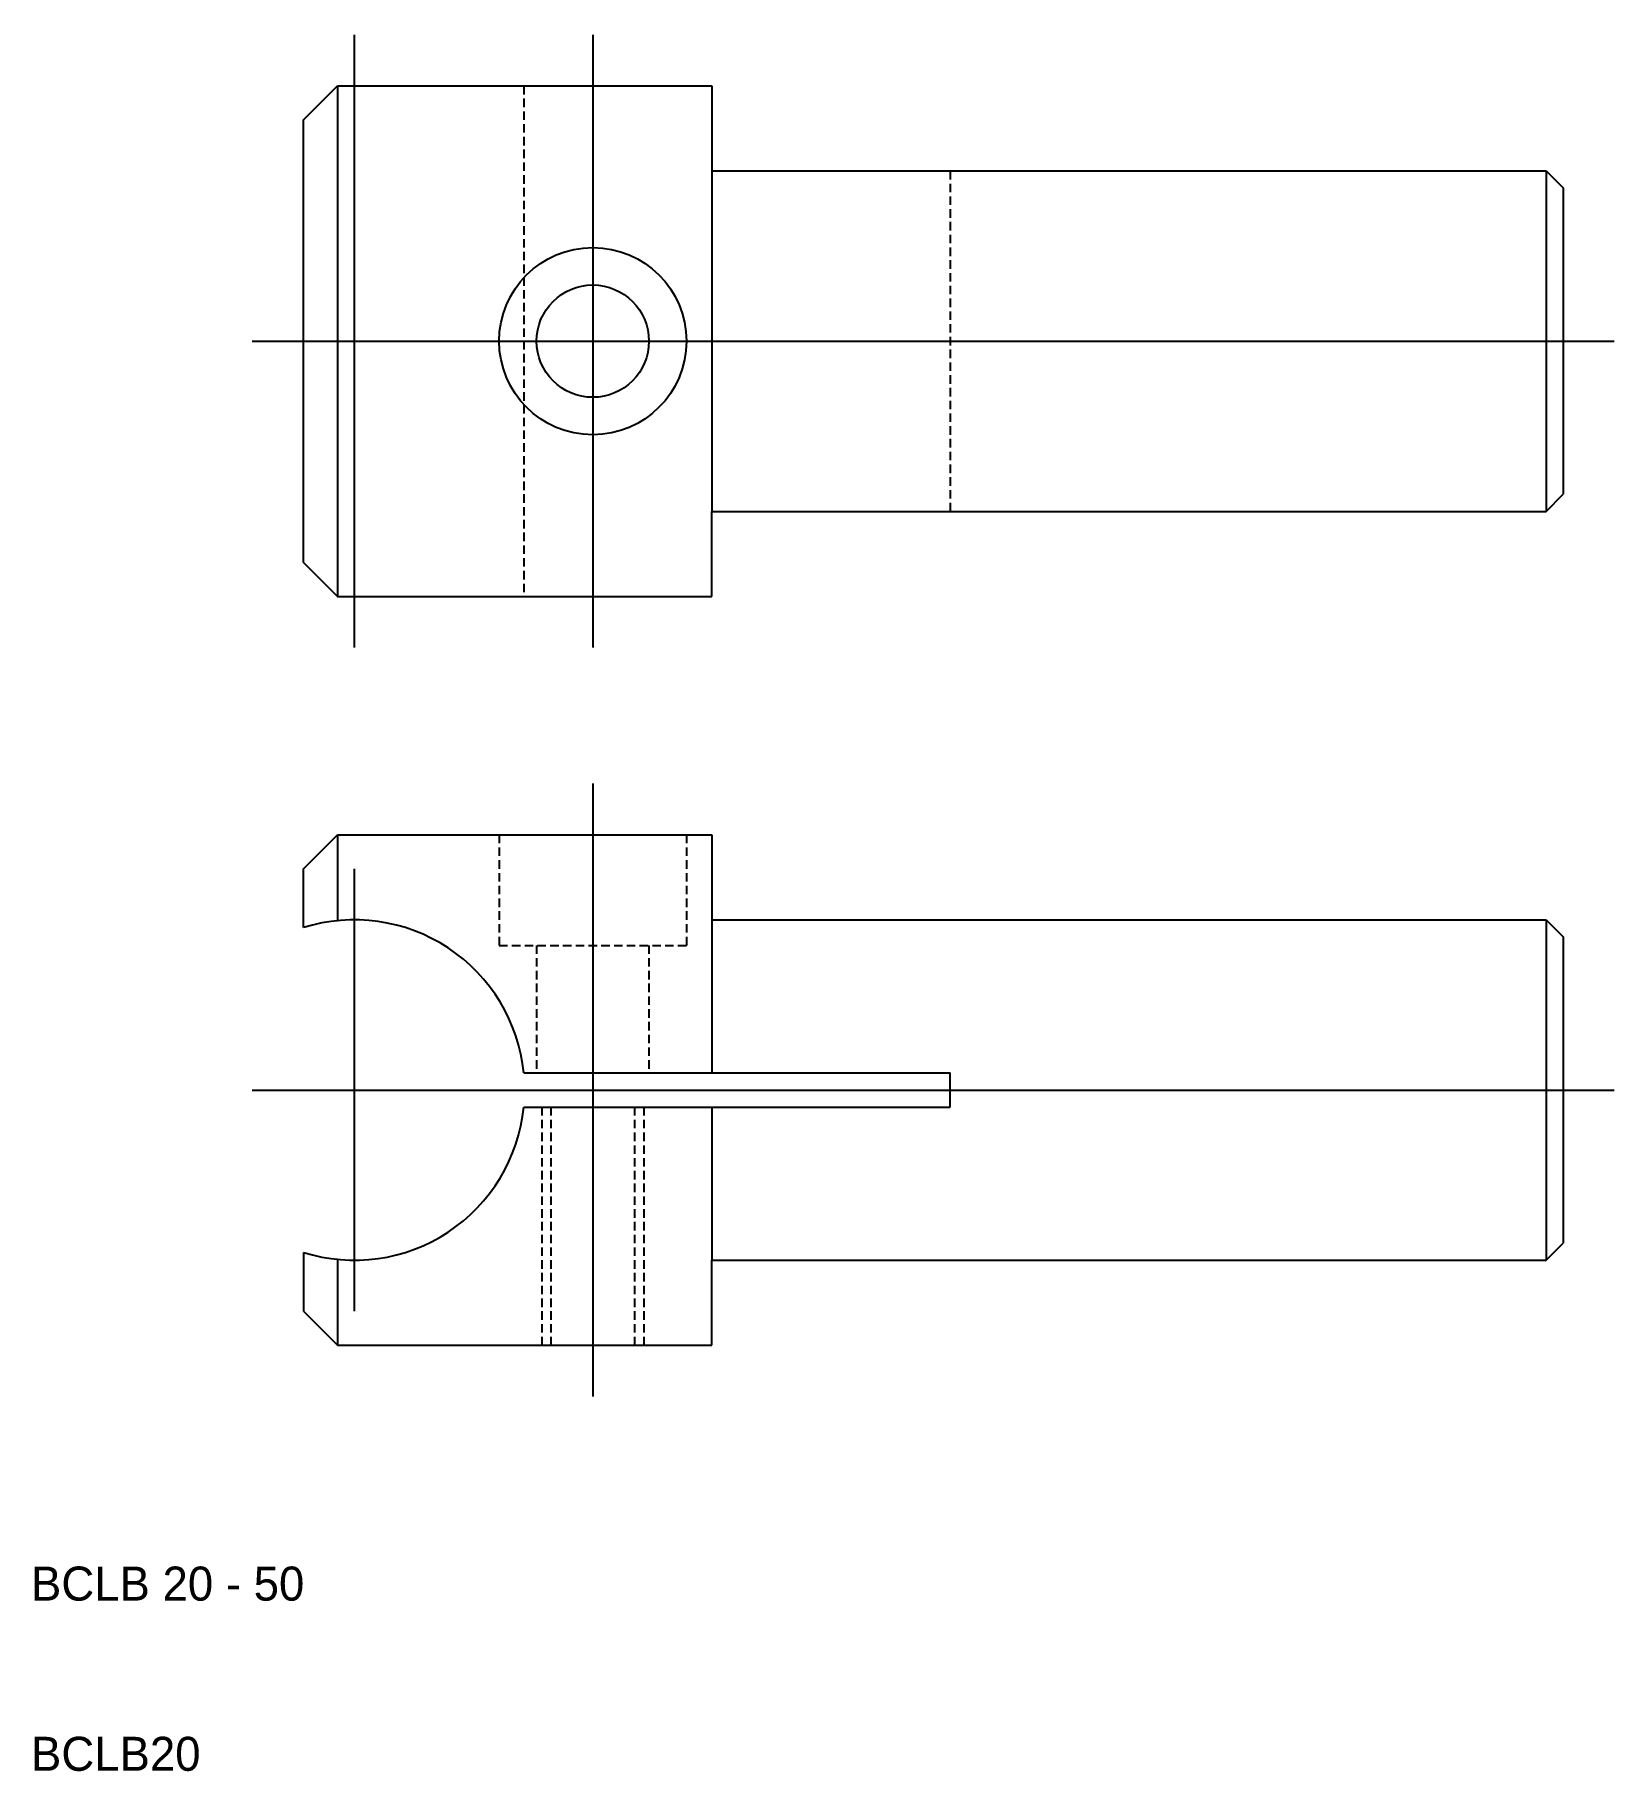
# Model space of a CAD drawing. Extents: x 68 to 161, y 140 to 242.
import ezdxf

# ---------------------------------------------------------------- set-up
doc = ezdxf.new("R2010")
doc.units = 0
doc.linetypes.add('CENTER', pattern=[2, 1.25, -0.25, 0.25, -0.25])
doc.linetypes.add('DASHED', pattern=[0.75, 0.5, -0.25])
doc.layers.get('0').update_dxf_attribs({"linetype": 'CONTINUOUS'})
doc.layers.add('CENTER', color=1, linetype='CENTER')

msp = doc.modelspace()

# ---------------------------------------------------------------- linework, layer by layer
at = {"color": 7, "linetype": 'CONTINUOUS'}
for p, q in [((83.72, 236.95), (85.72, 238.95)), ((85.72, 238.95), (85.72, 208.95)), ((85.72, 238.95), (107.72, 238.95)), ((107.72, 238.95), (107.72, 233.95)), ((83.72, 210.95), (83.72, 236.95)), ((107.72, 233.95), (156.72, 233.95)), ((107.72, 233.95), (107.72, 213.95)), ((156.72, 233.95), (156.72, 213.95)), ((156.72, 233.95), (157.72, 232.95)), ((157.72, 232.95), (157.72, 214.95)), ((156.72, 213.95), (157.72, 214.95)), ((107.72, 213.95), (156.72, 213.95)), ((107.72, 208.95), (107.72, 213.95)), ((83.72, 210.95), (85.72, 208.95)), ((85.72, 208.95), (107.72, 208.95)), ((83.72, 192.95), (85.72, 194.95)), ((85.72, 194.95), (107.72, 194.95)), ((85.72, 194.95), (85.72, 189.9)), ((107.72, 194.95), (107.72, 189.95)), ((83.72, 189.49), (83.72, 192.95)), ((107.72, 189.95), (156.72, 189.95)), ((107.72, 189.95), (107.72, 180.95)), ((156.72, 189.95), (156.72, 169.95)), ((156.72, 189.95), (157.72, 188.95)), ((157.72, 188.95), (157.72, 170.95)), ((96.67, 180.95), (121.72, 180.95)), ((121.72, 178.95), (121.72, 180.95)), ((96.67, 178.95), (121.72, 178.95)), ((107.72, 178.95), (107.72, 169.95)), ((83.72, 170.41), (83.72, 166.95)), ((156.72, 169.95), (157.72, 170.95)), ((85.72, 170), (85.72, 164.95)), ((107.72, 169.95), (156.72, 169.95)), ((107.72, 164.95), (107.72, 169.95)), ((83.72, 166.95), (85.72, 164.95)), ((85.72, 164.95), (107.72, 164.95))]:
    msp.add_line(p, q, dxfattribs=at)
at = {"color": 3, "linetype": 'DASHED'}
for p, q in [((96.67, 238.95), (96.67, 208.95)), ((121.72, 233.95), (121.72, 213.95)), ((95.22, 194.95), (95.22, 188.45)), ((106.22, 194.95), (106.22, 188.45)), ((95.22, 188.45), (106.22, 188.45)), ((97.42, 188.45), (97.42, 180.95)), ((104.02, 188.45), (104.02, 180.95)), ((97.72, 178.95), (97.72, 164.95)), ((98.26, 178.95), (98.26, 164.95)), ((103.18, 178.95), (103.18, 164.95)), ((103.72, 178.95), (103.72, 164.95))]:
    msp.add_line(p, q, dxfattribs=at)
at = {"color": 7, "linetype": 'CONTINUOUS'}
for radius in [5.5, 3.3]:
    msp.add_circle((100.72, 223.95), radius, dxfattribs=at)
for start, end in [(5.7392, 107.4576), (252.5424, 354.2608)]:
    msp.add_arc((86.72, 179.95), 10, start, end, dxfattribs=at)
at = {"layer": 'CENTER', "color": 1, "linetype": 'CONTINUOUS'}
for p, q in [((86.72, 205.95), (86.72, 241.95)), ((100.72, 241.95), (100.72, 205.95)), ((80.72, 223.95), (160.72, 223.95)), ((100.72, 197.95), (100.72, 161.95)), ((86.72, 166.95), (86.72, 192.95)), ((80.72, 179.95), (160.72, 179.95))]:
    msp.add_line(p, q, dxfattribs=at)

# ---------------------------------------------------------------- texts
at = {"color": 7, "linetype": 'CONTINUOUS'}
for s, p in [('BCLB 20 - 50', (67.72, 149.95)), ('BCLB20', (67.72, 139.95))]:
    msp.add_text(s, height=2, dxfattribs=at).set_placement(p)

doc.saveas('drawing.dxf')
